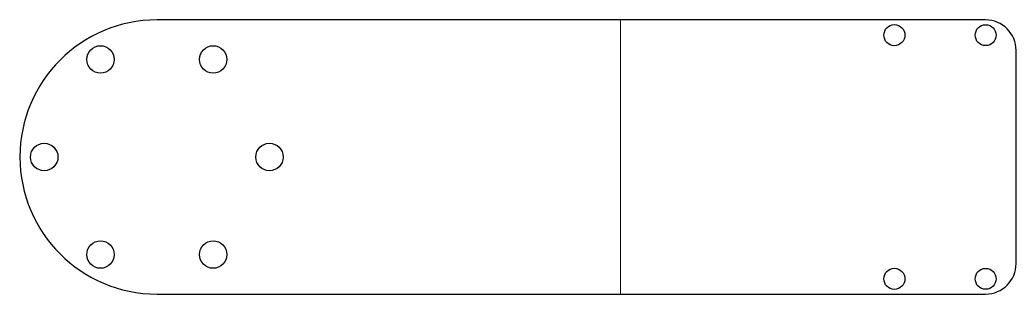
# Model space of a CAD drawing. Header units: millimetres. Extents: x -22 to 141, y -22 to 22.
import ezdxf

# ---------------------------------------------------------------- set-up
doc = ezdxf.new("R2010")
doc.units = ezdxf.units.MM

msp = doc.modelspace()

# ---------------------------------------------------------------- linework, layer by layer
at = {"color": 7, "linetype": 'Continuous', "lineweight": 25}
for p, q in [((136.2, 22.5), (0, 22.5)), ((141.2, -17.5), (141.2, 17.5)), ((0, -22.5), (136.2, -22.5))]:
    msp.add_line(p, q, dxfattribs=at)
at = {"color": 8, "linetype": 'Continuous', "lineweight": 0}
msp.add_line((76.2, -22.5), (76.2, 22.5), dxfattribs=at)
at = {"color": 7, "linetype": 'Continuous', "lineweight": 25}
for centre, radius in [((121.2, 20), 1.73), ((136.2, 20), 1.72), ((-9.25, 16.02), 2.25), ((9.25, 16.02), 2.25), ((-18.5, 0), 2.25), ((18.5, 0), 2.25), ((-9.25, -16.02), 2.25), ((9.25, -16.02), 2.25), ((121.2, -20), 1.73), ((136.2, -20), 1.72)]:
    msp.add_circle(centre, radius, dxfattribs=at)
for centre, radius, start, end in [((0, 0), 22.5, 90, 270), ((136.2, 17.5), 5, 0, 90), ((136.2, -17.5), 5, 270, 0)]:
    msp.add_arc(centre, radius, start, end, dxfattribs=at)

doc.saveas('drawing.dxf')
